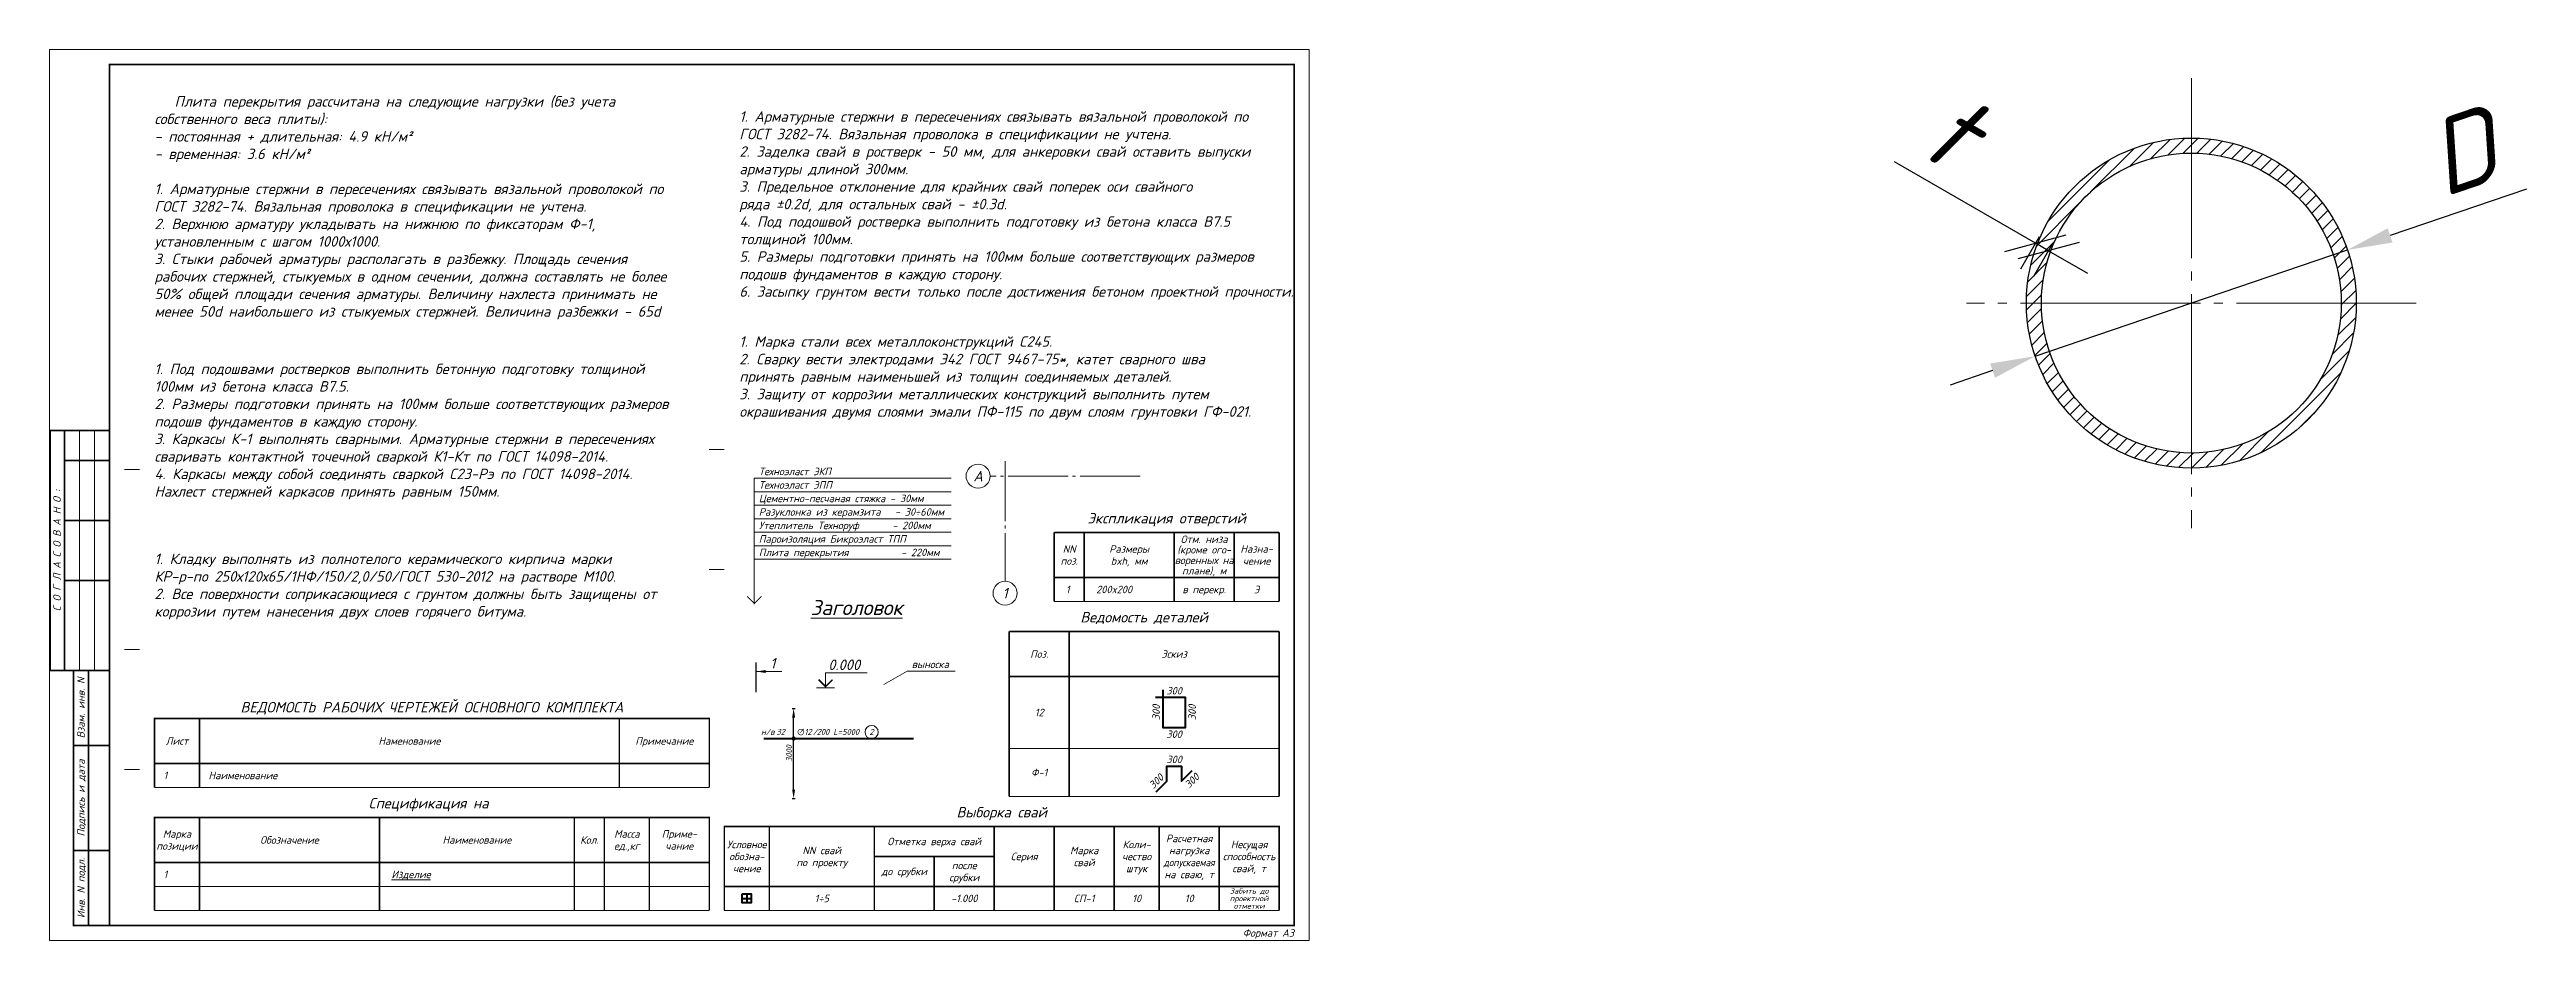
# Model space of a CAD drawing. Extents: x 0 to 826, y 0 to 297.
import ezdxf
from ezdxf.enums import TextEntityAlignment as Align

# ---------------------------------------------------------------- set-up
doc = ezdxf.new("R2010")
doc.units = 0
doc.linetypes.add('GOST2.303 5', pattern=[24, 20, -1.5, 1, -1.5])
doc.layers.get('0').update_dxf_attribs({"color": 255, "linetype": 'CONTINUOUS'})
doc.layers.get('Defpoints').update_dxf_attribs({"color": 252, "linetype": 'CONTINUOUS'})
for name, color, linetype, lineweight in [('Арматура', 1, 'CONTINUOUS', 60), ('Марк', 7, 'CONTINUOUS', 20), ('Оси', 52, 'GOST2.303 5', 20), ('Сваи', 1, 'CONTINUOUS', 60), ('Спецификация', 7, 'CONTINUOUS', 20), ('Тонкие', 93, 'CONTINUOUS', 20)]:
    doc.layers.add(name, color=color, linetype=linetype, lineweight=lineweight)
doc.styles.add('GOST 2.304', font='isocpeui.ttf')
doc.dimstyles.new('ARM200', dxfattribs={"dimtxt": 2, "dimasz": 3, "dimexe": 0.5, "dimexo": 1, "dimgap": 0.5, "dimtad": 1, "dimdec": 4, "dimlfac": 100, "dimrnd": 5, "dimzin": 9, "dimdsep": 46, "dimtxsty": 'GOST 2.304', "dimcen": 1, "dimdle": 0.5, "dimadec": 0, "dimazin": 0, "dimtfac": 1, "dimtdec": 4, "dimtofl": 0, "dimtmove": 0, "dimatfit": 3, "dimldrblk": 'NONE', "dimfxl": 0.5, "dimfxlon": 1, "dimtfill": 1, "dimtolj": 1, "dimtzin": 0, "dimarcsym": 0})
doc.dimstyles.new('M10', dxfattribs={"dimscale": 10, "dimtxt": 2.5, "dimasz": 1.5, "dimexe": 1, "dimexo": 0.625, "dimtad": 1, "dimdec": 0, "dimrnd": 1, "dimtxsty": 'GOST 2.304', "dimblk": 'OBLIQUE', "dimcen": 2.5, "dimdle": 1, "dimadec": 0, "dimazin": 2, "dimtfac": 0.75, "dimtdec": 0, "dimtmove": 0, "dimatfit": 3, "dimfxl": 1, "dimtfill": 1, "dimtolj": 1, "dimarcsym": 1})
doc.dimstyles.new('M10$3', dxfattribs={"dimscale": 10, "dimtxt": 2.5, "dimasz": 1.5, "dimexe": 1, "dimexo": 0.625, "dimtad": 1, "dimdec": 0, "dimrnd": 1, "dimtxsty": 'GOST 2.304', "dimcen": 2.5, "dimdle": 1, "dimadec": 0, "dimazin": 2, "dimtfac": 0.75, "dimtdec": 0, "dimtmove": 0, "dimatfit": 3, "dimfxl": 1, "dimtfill": 1, "dimtolj": 1, "dimarcsym": 1})

# ---------------------------------------------------------------- blocks, each defined once
blk = doc.blocks.new('*U41')
at = {"layer": 'Спецификация'}
blk.add_line((-185, -38), (0, -38), dxfattribs=at)
at = {"layer": 'Спецификация', "const_width": 0.5}
for points in [[(-185, -30), (-185, -10), (0, -10), (0, -30)], [(-170, -30), (-170, -10)], [(-135, -30), (-135, -10)], [(-95, -30), (-95, -10)], [(-75, -30), (-75, -10)], [(-55, -30), (-55, -10)], [(-40, -30), (-40, -10)], [(-20, -30), (-20, -10)], [(-135, -20), (-95, -20)], [(-115, -30), (-115, -20)], [(-185, -30), (0, -30)], [(-185, -30), (-185, -38)], [(-170, -30), (-170, -38)], [(-135, -30), (-135, -38)], [(-115, -30), (-115, -38)], [(-95, -30), (-95, -38)], [(-75, -30), (-75, -38)], [(-55, -30), (-55, -38)], [(-40, -30), (-40, -38)], [(-20, -30), (-20, -38)], [(0, -30), (0, -38)]]:
    blk.add_lwpolyline(points, dxfattribs=at)
at = {"layer": 'Спецификация', "style": 'GOST 2.304'}
for s, height, p in [('Выборка свай', 3.5, (-92.5, -7)), ('Условное', 2.5, (-177.5, -17.25)), ('Отметка верха свай', 2.5, (-115, -16.25)), ('Коли-', 2.5, (-47.5, -17.25)), ('Расчетная', 2.5, (-30, -15.25)), ('Несущая', 2.5, (-10, -17.25)), ('обозна-', 2.5, (-177.5, -21.25)), ('чение', 2.5, (-177.5, -25.25)), ('по проекту', 2.5, (-152.5, -23.25)), ('NN свай', 2.5, (-152.5, -19.25)), ('до срубки', 2.5, (-125, -26.25)), ('после', 2.5, (-105, -24.25)), ('Серия', 2.5, (-85, -21.25)), ('Марка', 2.5, (-65, -19.25)), ('свай', 2.5, (-65, -23.25)), ('чество', 2.5, (-47.5, -21.25)), ('штук', 2.5, (-47.5, -25.25)), ('нагрузка', 2.5, (-30, -19.25)), ('способность', 2.5, (-10, -21.25)), ('свай, т', 2.5, (-10, -25.25)), ('срубки', 2.5, (-105, -28.25)), ('на сваю, т', 2.5, (-30, -27.25))]:
    blk.add_text(s, height=height, dxfattribs=at).set_placement(p, align=Align.CENTER)
at = {"layer": 'Спецификация', "style": 'GOST 2.304', "width": 0.9}
blk.add_text('допускаемая', height=2.5, dxfattribs=at).set_placement((-30, -23.25), align=Align.CENTER)
blk = doc.blocks.new('*U38')
at = {"layer": 'Спецификация'}
blk.add_line((-75, -33), (0, -33), dxfattribs=at)
at = {"layer": 'Спецификация', "const_width": 0.5}
for points in [[(-75, -10), (0, -10)], [(-75, -10), (-75, -25)], [(-65, -10), (-65, -25)], [(-35, -10), (-35, -25)], [(-15, -10), (-15, -25)], [(0, -10), (0, -25)], [(-75, -25), (0, -25)], [(-75, -25), (-75, -33)], [(-65, -25), (-65, -33)], [(-35, -25), (-35, -33)], [(-15, -25), (-15, -33)], [(0, -25), (0, -33)]]:
    blk.add_lwpolyline(points, dxfattribs=at)
at = {"layer": 'Спецификация', "style": 'GOST 2.304'}
for s, height, p in [('Экспликация отверстий', 3.5, (-37.5, -7)), ('NN', 2.5, (-70, -16.75)), ('Размеры', 2.5, (-50, -16.75)), ('(кроме ого-', 2.5, (-25, -17)), ('Отм. низа', 2.5, (-25, -13.5)), ('Назна-', 2.5, (-7.5, -16.75)), ('поз.', 2.5, (-70, -20.75)), ('bxh, мм', 2.5, (-50, -20.75)), ('воренных на', 2.5, (-25, -20.5)), ('плане), м', 2.5, (-25, -24)), ('чение', 2.5, (-7.5, -20.75))]:
    blk.add_text(s, height=height, dxfattribs=at).set_placement(p, align=Align.CENTER)
blk = doc.blocks.new('С_Спецификация')
at = {"layer": 'Спецификация', "const_width": 0.5}
for points in [[(0, -8), (0, 0)], [(15, 0), (15, -8)], [(75, 0), (75, -8)], [(140, 0), (140, -8)], [(150, 0), (150, -8)], [(165, 0), (165, -8)], [(185, 0), (185, -8)]]:
    blk.add_lwpolyline(points, dxfattribs=at)
at = {"layer": 'Тонкие'}
blk.add_lwpolyline([(0, -8), (185, -8)], dxfattribs=at)
blk = doc.blocks.new('*U40')
at = {"layer": 'Спецификация', "const_width": 0.5}
blk.add_lwpolyline([(0, -25), (0, -10), (185, -10), (185, -25)], close=True, dxfattribs=at)
for points in [[(15, -25), (15, -10)], [(155, -25), (155, -10)], [(0, -33), (0, -25)], [(15, -33), (15, -25)], [(155, -33), (155, -25)], [(185, -33), (185, -25)]]:
    blk.add_lwpolyline(points, dxfattribs=at)
at = {"layer": 'Тонкие'}
blk.add_lwpolyline([(0, -33), (185, -33)], dxfattribs=at)
at = {"layer": 'Спецификация', "style": 'GOST 2.304'}
for s, height, p in [('ВЕДОМОСТЬ РАБОЧИХ ЧЕРТЕЖЕЙ ОСНОВНОГО КОМПЛЕКТА', 3.5, (92.5, -8)), ('Лист', 2.5, (7.5, -18.75)), ('Наменование', 2.5, (85, -18.75)), ('Примечание', 2.5, (170, -18.75))]:
    blk.add_text(s, height=height, dxfattribs=at).set_placement(p, align=Align.CENTER)
blk = doc.blocks.new('С_Текстовый')
at = {"layer": 'Спецификация', "const_width": 0.5}
for points in [[(0, -8), (0, 0)], [(15, 0), (15, -8)], [(75, 0), (75, -8)], [(140, 0), (140, -8)], [(150, 0), (150, -8)], [(165, 0), (165, -8)], [(185, 0), (185, -8)]]:
    blk.add_lwpolyline(points, dxfattribs=at)
at = {"layer": 'Тонкие'}
blk.add_lwpolyline([(0, -8), (185, -8)], dxfattribs=at)
at = {"layer": 'Спецификация', "style": 'GOST 2.304'}
for tag, p in [('ГОСТ', (18, -5.25)), ('ТЕКСТ', (79, -5.25))]:
    blk.add_attdef(tag, p, '', height=2.5, dxfattribs=at)
for tag, p in [('К', (145, -5.25)), ('М', (157.5, -5.25))]:
    blk.add_attdef(tag, text='', height=2.5, dxfattribs=at).set_placement(p, align=Align.CENTER)
blk = doc.blocks.new('*D30')
at = {"layer": 'Defpoints', "color": 0, "transparency": 16777216}
for p in [(243.12, 77.31), (248.12, 77.31), (243.12, 47.31)]:
    blk.add_point(p, dxfattribs=at)
at = {"layer": 'Марк', "color": 0, "lineweight": -2, "transparency": 16777216}
for p, q in [((247.62, 77.31), (248.62, 77.31)), ((248.12, 50.31), (248.12, 74.31)), ((247.62, 47.31), (248.62, 47.31))]:
    blk.add_line(p, q, dxfattribs=at)
at = {"layer": 'Марк', "color": 0, "transparency": 16777216}
for points in [[(247.62, 74.31), (248.62, 74.31), (248.12, 77.31)], [(247.62, 50.31), (248.62, 50.31), (248.12, 47.31)]]:
    blk.add_solid(points, dxfattribs=at)
at = {"layer": 'Марк', "color": 0, "transparency": 16777216, "insert": (246.62, 62.31), "char_height": 2, "attachment_point": 5, "rotation": 90, "style": 'GOST 2.304', "bg_fill": 3, "box_fill_scale": 1.1, "bg_fill_color": 256, "bg_fill_true_color": 13158600, "bg_fill_transparency": 0}
blk.add_mtext('\\A1;3000', dxfattribs=at)
blk = doc.blocks.new('_None')
blk = doc.blocks.new('MPA')
at = {"const_width": 0.25}
blk.add_lwpolyline([(1.8, 1.5), (4.2, 4)], close=True, dxfattribs=at)
blk.add_lwpolyline([(1.8, 2.7, -1), (4.2, 2.7, -1)], format="xyb", close=True, dxfattribs=at)
blk.add_circle((32.5, 2.7), 2.75)
at = {"style": 'GOST 2.304'}
for s, p in [('/', (8, 1.5)), ('L=', (16.5, 1.5))]:
    blk.add_text(s, height=2.5, dxfattribs=at).set_placement(p)
blk.add_attdef('П', text='', height=2.5, dxfattribs=at).set_placement((-8, 1.5), align=Align.RIGHT)
for tag, p in [('КО', (-7.2, 1.5)), ('ДИ', (4.5, 1.5)), ('ШАГ', (9.6, 1.5)), ('ДЛИНА', (20.2, 1.5))]:
    blk.add_attdef(tag, p, '', height=2.5, dxfattribs=at)
blk.add_attdef('МА', text='', height=2.5, dxfattribs=at).set_placement((32.5, 1.5), align=Align.CENTER)
at = {"style": 'GOST 2.304', "flags": 1}
blk.add_attdef('ПОЗИЦИЯ', (35, 1.5), '', height=2.5, dxfattribs=at)
at = {"layer": 'Defpoints', "style": 'GOST 2.304'}
for tag in ['A1', 'A2', 'A3']:
    blk.add_attdef(tag, (0.7, 1.5), '', height=2.5, dxfattribs=at)
blk = doc.blocks.new('*U42')
at = {"layer": 'Спецификация', "const_width": 0.5}
blk.add_lwpolyline([(20, 5), (20, 292), (415, 292), (415, 5)], close=True, dxfattribs=at)
for points in [[(20.25, 90), (0.25, 90), (0.25, 170), (20.25, 170)], [(5, 170), (5, 90)], [(5, 160), (20, 160)], [(5, 140), (20, 140)], [(5, 120), (20, 120)], [(20, 5), (8, 5), (8, 90)], [(13, 5), (13, 90)], [(8, 65), (20, 65)], [(8, 30), (20, 30)]]:
    blk.add_lwpolyline(points, dxfattribs=at)
at = {"layer": 'Тонкие'}
for p, q in [((10, 90), (10, 170)), ((15, 90), (15, 170))]:
    blk.add_line(p, q, dxfattribs=at)
blk.add_lwpolyline([(0, 297), (420, 297), (420, 0), (0, 0)], close=True, dxfattribs=at)
at = {"layer": 'Спецификация', "style": 'GOST 2.304'}
for s, p in [('С О Г Л А С О В А Н О :', (3.75, 130)), ('Взам. инв. N', (11.75, 77.5)), ('Подпись и дата', (11.75, 47.5)), ('Инв. N подл.', (11.75, 17.5))]:
    blk.add_text(s, height=2.5, rotation=90, dxfattribs=at).set_placement(p, align=Align.CENTER)
blk.add_text('Формат А3', height=2.5, dxfattribs=at).set_placement((415, 1.25), align=Align.RIGHT)
blk = doc.blocks.new('Свая_1')
at = {"layer": 'Арматура'}
blk.add_lwpolyline([(-1.5, 1.5), (1.5, 1.5), (1.5, -1.5), (-1.5, -1.5)], close=True, dxfattribs=at)
blk.add_lwpolyline([(0, 1.5), (0, -1.5)], dxfattribs=at)
at = {"layer": 'Сваи'}
blk.add_line((-1.5, 0), (1.5, 0), dxfattribs=at)
blk = doc.blocks.new('*U45')
at = {"layer": 'Спецификация', "const_width": 0.5}
for points in [[(-90, -10), (0, -10)], [(-90, -10), (-90, -65)], [(-70, -10), (-70, -65)], [(0, -10), (0, -65)], [(-90, -25), (0, -25)]]:
    blk.add_lwpolyline(points, dxfattribs=at)
at = {"layer": 'Спецификация', "style": 'GOST 2.304'}
for s, height, p in [('Ведомость деталей', 3.5, (-45, -7)), ('Поз.', 2.5, (-80, -18.75)), ('Эскиз', 2.5, (-35, -18.75))]:
    blk.add_text(s, height=height, dxfattribs=at).set_placement(p, align=Align.CENTER)
blk = doc.blocks.new('*D49')
at = {"layer": 'Defpoints', "color": 0, "transparency": 16777216}
for p in [(766.24, 230.21), (662.1, 194.78)]:
    blk.add_point(p, dxfattribs=at)
at = {"layer": 'Марк', "color": 0, "lineweight": -2, "transparency": 16777216}
for p, q in [((825.91, 250.51), (780.44, 235.04)), ((662.1, 194.78), (766.24, 230.21)), ((647.9, 189.95), (633.7, 185.12))]:
    blk.add_line(p, q, dxfattribs=at)
at = {"layer": 'Марк', "color": 0, "transparency": 16777216}
for points in [[(779.64, 237.41), (781.25, 232.67), (766.24, 230.21)], [(647.1, 192.32), (648.71, 187.58), (662.1, 194.78)]]:
    blk.add_solid(points, dxfattribs=at)
at = {"layer": 'Марк', "color": 0, "transparency": 16777216, "insert": (804.24, 262.94), "char_height": 25, "attachment_point": 5, "rotation": 18.78865, "style": 'GOST 2.304', "bg_fill": 3, "box_fill_scale": 1.1, "bg_fill_color": 256, "bg_fill_true_color": 13158600, "bg_fill_transparency": 0}
blk.add_mtext('\\A1;D', dxfattribs=at)
blk = doc.blocks.new('_Oblique')
at = {"color": 0, "linetype": 'ByBlock', "lineweight": -2}
blk.add_line((-0.5, -0.5), (0.5, 0.5), dxfattribs=at)
blk = doc.blocks.new('*D50')
at = {"layer": 'Defpoints', "color": 0, "transparency": 16777216}
for p in [(666.54, 239.99), (662.19, 232.45), (670.87, 237.49)]:
    blk.add_point(p, dxfattribs=at)
at = {"layer": 'Марк', "color": 0, "lineweight": -2, "transparency": 16777216}
for p, q in [((662.19, 232.45), (615.24, 259.55)), ((663.42, 234.58), (657.19, 223.79)), ((667.75, 232.08), (661.52, 221.29)), ((666.52, 229.95), (662.19, 232.45)), ((666.52, 229.95), (679.51, 222.45))]:
    blk.add_line(p, q, dxfattribs=at)
at = {"layer": 'Марк', "color": 0, "lineweight": -2, "transparency": 16777216, "xscale": 15, "yscale": 15, "zscale": 15}
for p, rotation in [((662.19, 232.45), 329.9999999999998), ((666.52, 229.95), 149.9999999999998)]:
    blk.add_blockref('_Oblique', p, dxfattribs=dict(at, rotation=rotation))
at = {"layer": 'Марк', "color": 0, "transparency": 16777216, "insert": (635.1, 269.74), "char_height": 25, "attachment_point": 5, "rotation": 330, "style": 'GOST 2.304', "bg_fill": 3, "box_fill_scale": 1.1, "bg_fill_color": 256, "bg_fill_true_color": 13158600, "bg_fill_transparency": 0}
blk.add_mtext('\\A1;t', dxfattribs=at)

msp = doc.modelspace()

# ---------------------------------------------------------------- hatches: boundary and pattern name
at = {"layer": 'Марк'}
h = msp.add_hatch(dxfattribs=at)
h.set_pattern_fill('ANSI31', color=256)
edge = h.paths.add_edge_path()
edge.add_arc((714.1740864, 212.4944061), 55, 0, 360)
edge = h.paths.add_edge_path(flags=17)
edge.add_arc((714.1740864, 212.4944061), 50, 0, 360)

# ---------------------------------------------------------------- linework, layer by layer
at = {"layer": 'Арматура'}
for points in [[(371.2499979, 83.5000011), (371.2499979, 71.0000011), (378.7499979, 71.0000011), (378.7499979, 81.0000011), (368.7499979, 81.0000011)], [(238.1223384, 67.3131112), (288.1223384, 67.3131112)], [(368.964464, 49.573476), (372.4999979, 53.1090099), (372.4999979, 58.1090099), (377.4999979, 58.1090099), (377.4999979, 53.1090099), (381.0355318, 56.6445438)]]:
    msp.add_lwpolyline(points, dxfattribs=at)
at = {"layer": 'Марк'}
for p, q in [((234.9999979, 154.1034937), (300.68371, 154.1034937)), ((234.9999979, 127.1034937), (234.9999979, 154.1034937)), ((234.9999979, 149.6034937), (300.68371, 149.6034937)), ((234.9999979, 145.1034937), (300.68371, 145.1034937)), ((234.9999979, 140.6034937), (300.68371, 140.6034937)), ((234.9999979, 136.1034937), (300.68371, 136.1034937)), ((234.9999979, 131.6034937), (300.68371, 131.6034937)), ((234.9999979, 112.1034937), (234.9999979, 127.1034937)), ((234.9999979, 127.1034937), (300.68371, 127.1034937)), ((278.1499788, 85.2731137), (285.9982274, 89.8043021)), ((285.9982274, 89.8043021), (301.9395153, 89.8043021))]:
    msp.add_line(p, q, dxfattribs=at)
at = {"layer": 'Марк', "linetype": 'Continuous'}
for p, q in [((235.7934766, 89.6652537), (244.1268099, 89.6652537)), ((255.7652716, 84.2619214), (261.7652716, 84.2619214)), ((258.7652716, 84.2619214), (258.7652716, 89.2619214)), ((258.7652716, 89.2619214), (272.6410292, 89.2619214))]:
    msp.add_line(p, q, dxfattribs=at)
at = {"layer": 'Марк', "const_width": 0.3}
msp.add_lwpolyline([(232.6060647, 114.7095588), (234.9999979, 112.3156256), (237.3939311, 114.7095588)], dxfattribs=at)
at = {"layer": 'Марк', "linetype": 'Continuous', "const_width": 0.5}
for points in [[(235.5434766, 92.6652537), (235.5434766, 82.6652537)], [(256.4420491, 86.9386973), (258.7652716, 84.6154747), (261.0884941, 86.9386973)]]:
    msp.add_lwpolyline(points, dxfattribs=at)
at = {"layer": 'Марк', "const_width": 0.4}
msp.add_lwpolyline([(248.1223384, 67.8131112, 1), (248.1223384, 66.8131112, 1), (248.1223384, 67.8131112, 1.7320508076)], format="xyb", dxfattribs=at)
at = {"layer": 'Марк', "lineweight": 30}
for radius in [55, 50]:
    msp.add_circle((714.1740864, 212.4944061), radius, dxfattribs=at)
at = {"layer": 'Марк', "linetype": 'Continuous'}
msp.add_solid([(235.7934766, 89.6652537), (238.7979779, 90.1680339), (238.7979779, 89.1624734)], dxfattribs=at)
at = {"layer": 'Оси', "linetype": 'GOST2.303 5'}
for p, q in [((318.6159566, 159.7780223), (318.6159566, 119.7780223)), ((363.6159566, 154.7780223), (313.6159566, 154.7780223))]:
    msp.add_line(p, q, dxfattribs=at)
at = {"layer": 'Оси', "linetype": 'Continuous'}
for centre in [(309.6159566, 154.7780223), (318.6159566, 115.7780223)]:
    msp.add_circle(centre, 4, dxfattribs=at)
at = {"layer": 'Спецификация'}
for p, q in [((29.9999979, 157.0004525), (24.9999979, 157.0004525)), ((224.9999979, 163.6205182), (219.9999979, 163.6205182)), ((224.9999979, 123.6205182), (219.9999979, 123.6205182)), ((29.9999979, 97.0004525), (24.9999979, 97.0004525)), ((29.9999979, 57.0004525), (24.9999979, 57.0004525))]:
    msp.add_line(p, q, dxfattribs=at)
for points in [[(319.9999979, 64.0000011), (409.9999979, 64.0000011)], [(409.9999979, 48.0000011), (319.9999979, 48.0000011)]]:
    msp.add_lwpolyline(points, dxfattribs=at)
at = {"layer": 'Спецификация', "const_width": 0.5}
msp.add_lwpolyline([(34.9999979, 25.9999995), (34.9999979, 40.9999995), (219.9999979, 40.9999995), (219.9999979, 25.9999995)], close=True, dxfattribs=at)
for points in [[(49.9999979, 25.9999995), (49.9999979, 40.9999995)], [(109.9999979, 25.9999995), (109.9999979, 40.9999995)], [(174.9999979, 25.9999995), (174.9999979, 40.9999995)], [(184.9999979, 25.9999995), (184.9999979, 40.9999995)], [(199.9999979, 25.9999995), (199.9999979, 40.9999995)]]:
    msp.add_lwpolyline(points, dxfattribs=at)

# ---------------------------------------------------------------- block references
at = {"layer": 'Сваи'}
msp.add_blockref('Свая_1', (232.4999979, 14.0000011), dxfattribs=at)
at = {"layer": 'Спецификация'}
for name, p in [('*U38', (409.9999979, 146.0000011)), ('*U45', (409.9999979, 113.0000011)), ('*U40', (34.9999979, 83.9999995)), ('*U41', (409.9999979, 48.0000011)), ('С_Спецификация', (34.9999979, 17.9999995))]:
    msp.add_blockref(name, p, dxfattribs=at)
msp.add_blockref('С_Текстовый', (34.9999979, 25.9999995), dxfattribs=at).add_auto_attribs({'ТЕКСТ': '%%uИзделие'})

# ---------------------------------------------------------------- texts
at = {"layer": 'Марк', "style": 'GOST 2.304'}
for s, p in [('Техноэласт ЭКП', (236.4999979, 155.1034937)), ('Техноэласт ЭПП', (236.4999979, 150.6034937)), ('Разуклонка из керамзита   - 30÷60мм', (236.4999979, 141.6034937)), ('Цементно-песчаная стяжка - 30мм', (236.4999979, 146.1034937)), ('Утеплитель Техноруф       - 200мм', (236.4999979, 137.1034937)), ('Пароизоляция Бикроэласт ТПП', (236.4999979, 132.6034937)), ('Плита перекрытия           - 220мм', (236.4999979, 128.1034937)), ('выноска', (287.4982274, 90.8043021))]:
    msp.add_text(s, height=2.5, dxfattribs=at).set_placement(p)
msp.add_text('%%UЗаголовок', height=5, dxfattribs=at).set_placement((269.1124629, 108.4738195), align=Align.CENTER)
at = {"layer": 'Марк', "linetype": 'Continuous', "style": 'GOST 2.304'}
for s, p in [('1', (240.2934766, 90.6652537)), ('0.000', (259.6652716, 90.1619214))]:
    msp.add_text(s, height=3.5, dxfattribs=at).set_placement(p)
at = {"layer": 'Оси', "linetype": 'Continuous', "style": 'GOST 2.304'}
for s, p in [('А', (309.6159566, 154.7780223)), ('1', (318.6159566, 115.7780223))]:
    msp.add_text(s, height=3.5, dxfattribs=at).set_placement(p, align=Align.MIDDLE_CENTER)
at = {"layer": 'Спецификация', "style": 'GOST 2.304'}
for s, height, p in [('1', 2.5, (339.4999979, 115.7500011)), ('в перекр.', 2.5, (384.9999979, 115.7500011)), ('Э', 2.5, (402.4999979, 115.7500011)), ('300', 2.5, (374.9999979, 82.0000011)), ('12', 2.5, (329.9999979, 74.7500011)), ('300', 2.5, (374.9999979, 67.5000011)), ('300', 2.5, (374.9999979, 59.1090099)), ('Ф-1', 2.5, (329.9999979, 54.7500011)), ('Спецификация на ', 3.5, (127.4999979, 43.9999995)), ('Марка', 2.5, (42.4999979, 34.2499995)), ('Обозначение', 2.5, (79.9999979, 32.2499995)), ('Наименование', 2.5, (142.4999979, 32.2499995)), ('Кол.', 2.5, (179.9999979, 32.2499995)), ('Масса', 2.5, (192.4999979, 34.2499995)), ('Приме-', 2.5, (209.9999979, 34.2499995)), ('позиции', 2.5, (42.4999979, 30.2499995)), ('ед.,кг', 2.5, (192.4999979, 30.2499995)), ('чание', 2.5, (209.9999979, 30.2499995)), ('Забить до', 1.8, (399.9999979, 15.6000011)), ('1÷5', 2.5, (257.4999979, 12.7500011)), ('-1.000', 2.5, (304.9999979, 12.7500011)), ('СП-1', 2.5, (344.9999979, 12.7500011)), ('10', 2.5, (362.4999979, 12.7500011)), ('10', 2.5, (379.9999979, 12.7500011)), ('проектной', 1.8, (399.9999979, 13.1000011)), ('отметки', 1.8, (399.9999979, 10.6000011))]:
    msp.add_text(s, height=height, dxfattribs=at).set_placement(p, align=Align.CENTER)
for s, p in [('200x200', (348.9999979, 115.7500011)), ('1', (37.9999979, 53.7499995)), ('Наименование', (52.9999979, 53.7499995)), ('1', (37.9999979, 20.7499995))]:
    msp.add_text(s, height=2.5, dxfattribs=at).set_placement(p)
for rotation, p in [(90, (370.2499979, 76.0000011)), (90, (382.2499979, 76.0000011)), (45, (369.9253133, 52.1481606)), (45, (381.8053166, 52.3392251))]:
    msp.add_text('300', height=2.5, rotation=rotation, dxfattribs=at).set_placement(p, align=Align.CENTER)
at = {"layer": 'Спецификация', "char_height": 3.5, "width": 175.095000311, "attachment_point": 7, "style": 'GOST 2.304'}
for s, insert in [('   Плита перекрытия рассчитана на следующие нагрузки (без учета собственного веса плиты):\\P- постоянная + длительная: 4.9 кН/м²\\P- временная: 3.6 кН/м²\\P\\P1. Арматурные стержни в пересечениях связывать вязальной проволокой по ГОСТ 3282-74. Вязальная проволока в спецификации не учтена.\\P2. Верхнюю арматуру укладывать на нижнюю по фиксаторам Ф-1, установленным с шагом 1000х1000.\\P3. Стыки рабочей арматуры располагать в разбежку. Площадь сечения рабочих стержней, стыкуемых в одном сечении, должна составлять не более 50% общей площади сечения арматуры. Величину нахлеста принимать не менее 50d наибольшего из стыкуемых стержней. Величина разбежки - 65d', (34.9999979, 207.0004525)), ('1. Арматурные стержни в пересечениях связывать вязальной проволокой по ГОСТ 3282-74. Вязальная проволока в спецификации не учтена.\\P2. Заделка свай в ростверк - 50 мм, для анкеровки свай оставить выпуски арматуры длиной 300мм.\\P3. Предельное отклонение для крайних свай поперек оси свайного ряда\\~±0.2d, для остальных свай - ±0.3d.\\P4. Под подошвой ростверка выполнить подготовку из бетона класса В7.5 толщиной 100мм.\\P5. Размеры подготовки принять на 100мм больше соответствующих размеров подошв фундаментов в каждую сторону.\\P6. Засыпку грунтом вести только после достижения бетоном проектной прочности.', (229.9999979, 213.6205182)), ('1. Марка стали всех металлоконструкций С245.\\P2. Сварку вести электродами Э42 ГОСТ 9467-75*, катет сварного шва принять равным наименьшей из толщин соединяемых деталей.\\P3. Защиту от коррозии металлических конструкций выполнить путем окрашивания двумя слоями эмали ПФ-115 по двум слоям грунтовки ГФ-021.', (229.9999979, 173.6205182)), ('1. Под подошвами ростверков выполнить бетонную подготовку толщиной 100мм из бетона класса В7.5.\\P2. Размеры подготовки принять на 100мм больше соответствующих размеров подошв фундаментов в каждую сторону.\\P3. Каркасы К-1 выполнять сварными. Арматурные стержни в пересечениях сваривать контактной точечной сваркой К1-Кт по ГОСТ 14098-2014.\\P4. Каркасы между собой соединять сваркой С23-Рэ по ГОСТ 14098-2014. Нахлест стержней каркасов принять равным 150мм.', (34.9999979, 147.0004525)), ('1. Кладку выполнять из полнотелого керамического кирпича марки КP-р-по\\~250х120х65/1НФ/150/2,0/50/ГОСТ\\~530-2012 на растворе М100.\\P2. Все поверхности соприкасающиеся с грунтом должны быть защищены от коррозии путем нанесения двух слоев горячего битума.', (34.9999979, 107.0004525))]:
    msp.add_mtext(s, dxfattribs=dict(at, insert=insert))

# ---------------------------------------------------------------- next in the draw order: dimensions: what is measured, and where the dimension line sits
at = {"layer": 'Марк'}
dim = msp.add_diameter_dim_2p(p1=(662.1048667, 194.7801077), p2=(766.243306, 230.2087045), text='D', dimstyle='M10$3', dxfattribs=at)
dim.commit()
dim.dimension.update_dxf_attribs({"geometry": '*D49', "text_midpoint": (804.2408432, 262.9410888)})
dim = msp.add_linear_dim(base=(248.1223384, 77.3131112), p1=(243.1223384, 47.3131112), p2=(243.1223384, 77.3131112), angle=90, dimstyle='ARM200', override={"dimscale": 1}, dxfattribs=at)
dim.commit()
dim.dimension.update_dxf_attribs({"geometry": '*D30', "text_midpoint": (248.1223384, 62.3131112), "dimtype": 160})

# ---------------------------------------------------------------- next in the draw order: linework, layer by layer
at = {"layer": 'Оси', "color": 7, "ltscale": 3}
for points in [[(714.1740864, 287.4944061), (714.1740864, 137.4944061)], [(789.1740864, 212.4944061), (639.1740864, 212.4944061)]]:
    msp.add_lwpolyline(points, dxfattribs=at)

# ---------------------------------------------------------------- next in the draw order: block references
at = {"layer": 'Марк'}
msp.add_blockref('*U42', (0.0000007, 0.000001), dxfattribs=at)
at = {"layer": 'Марк', "xscale": 0.8, "yscale": 0.8, "zscale": 0.8}
msp.add_blockref('MPA', (248.1223384, 67.3131112), dxfattribs=at).add_auto_attribs({'П': 'н/в', 'КО': '32', 'ДИ': '12', 'ШАГ': '200', 'ДЛИНА': '5000', 'МА': '2'})

# ---------------------------------------------------------------- next in the draw order: dimensions: what is measured, and where the dimension line sits
at = {"layer": 'Марк'}
dim = msp.add_linear_dim(base=(662.1863232, 232.4489589), p1=(670.8728162, 237.4944061), p2=(666.5426892, 239.9944061), angle=150, text='t', dimstyle='M10', dxfattribs=at)
dim.commit()
dim.dimension.update_dxf_attribs({"geometry": '*D50', "text_midpoint": (625.7246854, 253.5000953), "dimtype": 161})

doc.saveas('drawing.dxf')
